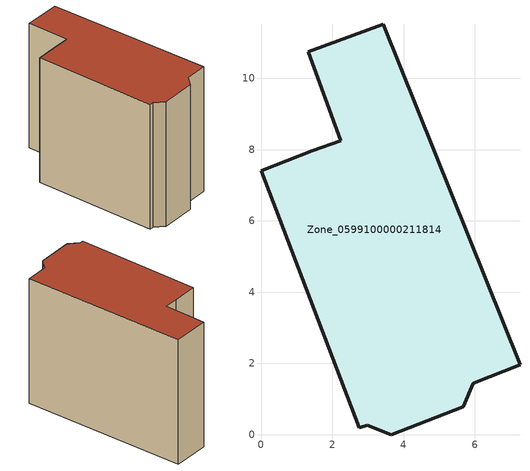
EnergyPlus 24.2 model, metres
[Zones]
Zone_0599100000211814
 floor ground (C_G): 5.67,0.78 3.66,0 2.98,0.27 2.76,0.19 0,7.4 1.43,7.96 2.24,8.26 1.32,10.75 3.44,11.52 7.27,1.96 5.96,1.45 z0
 wall outside (C_F): 1.32,10.75 2.24,8.26 1.43,7.96 0,7.4 2.76,0.19 2.98,0.27 3.66,0 5.67,0.78 5.96,1.45 7.27,1.96 3.44,11.52 1.32,10.75 z0:8.13
 roof outside (C_R): 5.96,1.45 7.27,1.96 3.44,11.52 1.32,10.75 2.24,8.26 1.43,7.96 0,7.4 2.76,0.19 2.98,0.27 3.66,0 5.67,0.78 z8.13
[BUILDING]
Pand.0599100000211814: North Axis=0; Terrain=City; Loads Convergence Tolerance Value=0.04; Temperature Convergence Tolerance Value=0.4; Solar Distribution=FullExterior; Maximum Number of Warmup Days=25; Minimum Number of Warmup Days=1
[Site:Location]
Rotterdam.The.Hague.AP_ZH_NLD Design_Conditions: Latitude=51.96; Longitude=4.45; Time Zone=1; Elevation=-4.5
[SITE:GROUNDTEMPERATURE:BUILDINGSURFACE]
18, 18, 18, 18, 18, 18, 18, 18, 18, 18, 18, 18
[MATERIAL] Thermal Absorptance=0.9; Solar Absorptance=0.7; Visible Absorptance=0.7
Name | Roughness | Thickness | Conductivity | Density | Specific Heat
G.TI.1946 | MediumSmooth | 0.15 | 1 | 540 | 1210
F.TI.1946 | Rough | 0.3 | 0.857143 | 1920 | 840
R.TI.1946 | MediumRough | 0.2 | 0.1 | 1500 | 1000
[CONSTRUCTION]
C_G: G.TI.1946
C_F: F.TI.1946
C_R: R.TI.1946
[ZONE]
Zone_0599100000211814: Type=1; Multiplier=1; Ceiling Height=Autocalculate; Volume=Autocalculate; Floor Area=autocalculate; Part of Total Floor Area=Yes
[ZONEINFILTRATION:DESIGNFLOWRATE]
Infil_Zone_0599100000211814: Zone or ZoneList or Space or SpaceList=Zone_0599100000211814; Schedule=AlwaysOn; Design Flow Rate Calculation Method=Flow/Area; Flow Rate per Floor Area=0.003; Constant Term Coefficient=1; Temperature Term Coefficient=0; Velocity Term Coefficient=0; Velocity Squared Term Coefficient=0
[HVACTEMPLATE:ZONE:IDEALLOADSAIRSYSTEM]
Zone_0599100000211814: Maximum Heating Supply Air Temperature=50; Minimum Cooling Supply Air Temperature=13; Maximum Heating Supply Air Humidity Ratio=0.0156; Minimum Cooling Supply Air Humidity Ratio=0.0077; Heating Limit=NoLimit; Cooling Limit=NoLimit; Dehumidification Control Type=ConstantSensibleHeatRatio; Cooling Sensible Heat Ratio=0.7; Dehumidification Setpoint=60; Humidification Control Type=None; Humidification Setpoint=30; Outdoor Air Method=None; Outdoor Air Flow Rate per Person=0.00944; Outdoor Air Flow Rate per Zone Floor Area=0; Outdoor Air Flow Rate per Zone=0; Demand Controlled Ventilation Type=None; Outdoor Air Economizer Type=NoEconomizer; Heat Recovery Type=None; Sensible Heat Recovery Effectiveness=0.7; Latent Heat Recovery Effectiveness=0.65
[ZONECONTROL:THERMOSTAT]
ThermostatControl_Zone_0599100000211814: Zone or ZoneList=Zone_0599100000211814; Control Type Schedule=DualSetpointControlType; Control 1=Thermostat_Zone_0599100000211814; Temperature Difference Between Cutout And Setpoint=0
[THERMOSTATSETPOINT:DUALSETPOINT]
Thermostat_Zone_0599100000211814: Heating Setpoint Temperature Schedule=HeatingSetpoint_Zone_0599100000211814; Cooling Setpoint Temperature Schedule=CoolingSetpoint_Zone_0599100000211814
[SCHEDULE:COMPACT]
HeatingSetpoint_Zone_0599100000211814: Through: 12/31, For: AllDays, Until: 24:00, 21
CoolingSetpoint_Zone_0599100000211814: Through: 12/31, For: AllDays, Until: 24:00, 24
DualSetpointControlType: Through: 12/31, For: AllDays, Until: 24:00, 4
AlwaysOn: Through: 12/31, For: AllDays, Until: 24:00, 1
